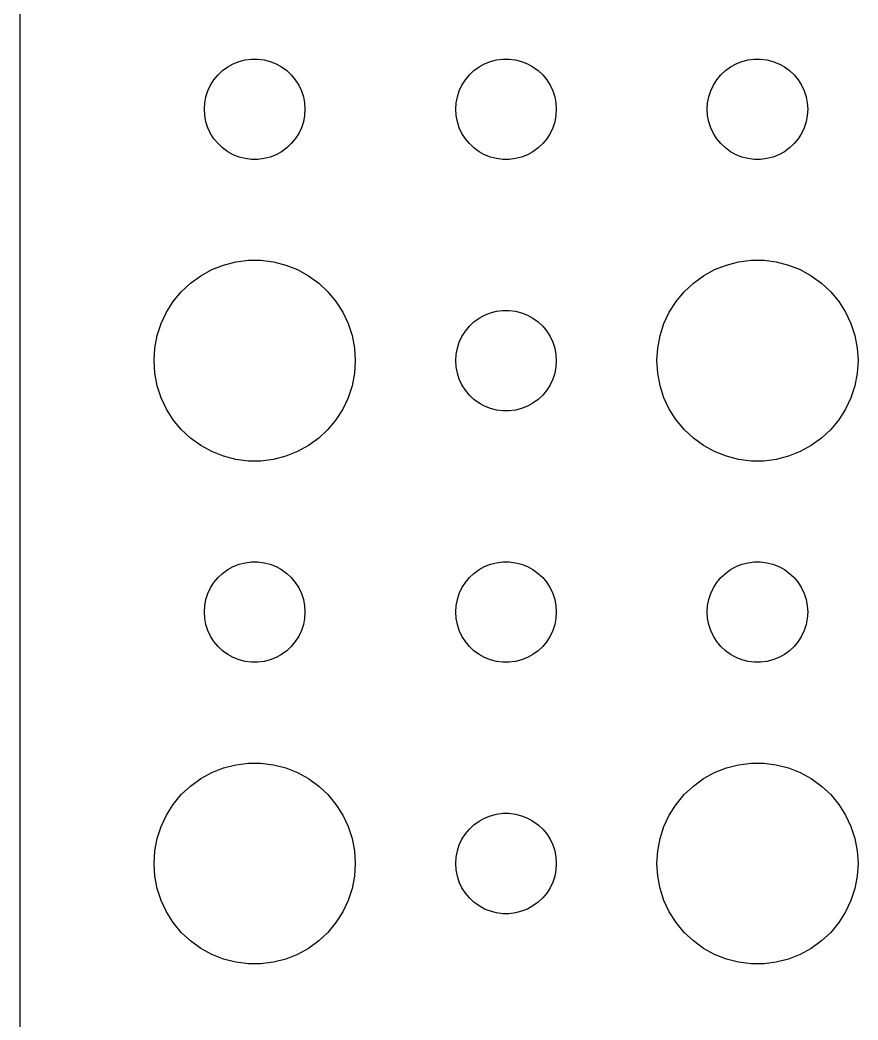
# Model space of a CAD drawing. Header units: metres. Extents: x -120 to 120, y -112 to 112.
# Drawn here: x -119.5 to -94.5, y 25.33 to 55.16 of the extents above; entities that cross this region are included whole.
import ezdxf

# ---------------------------------------------------------------- set-up
doc = ezdxf.new("R2010")
doc.units = ezdxf.units.M

msp = doc.modelspace()

# ---------------------------------------------------------------- linework, layer by layer
for p, q in [((-119.5, 107), (-119.5, -107)), ((-112.781, 53.9734), (-112.594, 53.997)), ((-112.594, 53.997), (-112.406, 53.997)), ((-112.406, 53.997), (-112.219, 53.9734)), ((-105.281, 53.9734), (-105.094, 53.997)), ((-105.094, 53.997), (-104.906, 53.997)), ((-104.906, 53.997), (-104.719, 53.9734)), ((-97.7811, 53.9734), (-97.5942, 53.997)), ((-97.5942, 53.997), (-97.4058, 53.997)), ((-97.4058, 53.997), (-97.2189, 53.9734)), ((-113.456, 53.6558), (-113.304, 53.7665)), ((-113.304, 53.7665), (-113.139, 53.8572)), ((-113.139, 53.8572), (-112.964, 53.9266)), ((-112.964, 53.9266), (-112.781, 53.9734)), ((-112.219, 53.9734), (-112.036, 53.9266)), ((-112.036, 53.9266), (-111.861, 53.8572)), ((-111.861, 53.8572), (-111.696, 53.7665)), ((-111.696, 53.7665), (-111.544, 53.6558)), ((-105.956, 53.6558), (-105.804, 53.7665)), ((-105.804, 53.7665), (-105.639, 53.8572)), ((-105.639, 53.8572), (-105.464, 53.9266)), ((-105.464, 53.9266), (-105.281, 53.9734)), ((-104.719, 53.9734), (-104.536, 53.9266)), ((-104.536, 53.9266), (-104.361, 53.8572)), ((-104.361, 53.8572), (-104.196, 53.7665)), ((-104.196, 53.7665), (-104.044, 53.6558)), ((-98.4561, 53.6558), (-98.3037, 53.7665)), ((-98.3037, 53.7665), (-98.1387, 53.8572)), ((-98.1387, 53.8572), (-97.9635, 53.9266)), ((-97.9635, 53.9266), (-97.7811, 53.9734)), ((-97.2189, 53.9734), (-97.0365, 53.9266)), ((-97.0365, 53.9266), (-96.8613, 53.8572)), ((-96.8613, 53.8572), (-96.6963, 53.7665)), ((-96.6963, 53.7665), (-96.5439, 53.6558)), ((-113.714, 53.3817), (-113.593, 53.5268)), ((-113.593, 53.5268), (-113.456, 53.6558)), ((-111.544, 53.6558), (-111.407, 53.5268)), ((-111.407, 53.5268), (-111.286, 53.3817)), ((-106.214, 53.3817), (-106.093, 53.5268)), ((-106.093, 53.5268), (-105.956, 53.6558)), ((-104.044, 53.6558), (-103.907, 53.5268)), ((-103.907, 53.5268), (-103.786, 53.3817)), ((-98.7135, 53.3817), (-98.5934, 53.5268)), ((-98.5934, 53.5268), (-98.4561, 53.6558)), ((-96.5439, 53.6558), (-96.4065, 53.5268)), ((-96.4065, 53.5268), (-96.2865, 53.3817)), ((-113.895, 53.0522), (-113.814, 53.2226)), ((-113.814, 53.2226), (-113.714, 53.3817)), ((-111.286, 53.3817), (-111.186, 53.2226)), ((-111.186, 53.2226), (-111.105, 53.0522)), ((-106.395, 53.0522), (-106.314, 53.2226)), ((-106.314, 53.2226), (-106.214, 53.3817)), ((-103.786, 53.3817), (-103.686, 53.2226)), ((-103.686, 53.2226), (-103.605, 53.0522)), ((-98.8947, 53.0522), (-98.8145, 53.2226)), ((-98.8145, 53.2226), (-98.7135, 53.3817)), ((-96.2865, 53.3817), (-96.1855, 53.2226)), ((-96.1855, 53.2226), (-96.1053, 53.0522)), ((-113.988, 52.688), (-113.953, 52.873)), ((-113.953, 52.873), (-113.895, 53.0522)), ((-111.105, 53.0522), (-111.047, 52.873)), ((-111.047, 52.873), (-111.012, 52.688)), ((-106.488, 52.688), (-106.453, 52.873)), ((-106.453, 52.873), (-106.395, 53.0522)), ((-103.605, 53.0522), (-103.547, 52.873)), ((-103.547, 52.873), (-103.512, 52.688)), ((-98.9882, 52.688), (-98.9529, 52.873)), ((-98.9529, 52.873), (-98.8947, 53.0522)), ((-96.1053, 53.0522), (-96.0471, 52.873)), ((-96.0471, 52.873), (-96.0118, 52.688)), ((-114, 52.5), (-113.988, 52.688)), ((-111.012, 52.688), (-111, 52.5)), ((-106.5, 52.5), (-106.488, 52.688)), ((-103.512, 52.688), (-103.5, 52.5)), ((-99, 52.5), (-98.9882, 52.688)), ((-96.0118, 52.688), (-96, 52.5)), ((-113.988, 52.312), (-114, 52.5)), ((-113.953, 52.127), (-113.988, 52.312)), ((-111.012, 52.312), (-111.047, 52.127)), ((-111, 52.5), (-111.012, 52.312)), ((-106.488, 52.312), (-106.5, 52.5)), ((-106.453, 52.127), (-106.488, 52.312)), ((-103.512, 52.312), (-103.547, 52.127)), ((-103.5, 52.5), (-103.512, 52.312)), ((-98.9882, 52.312), (-99, 52.5)), ((-98.9529, 52.127), (-98.9882, 52.312)), ((-96.0118, 52.312), (-96.0471, 52.127)), ((-96, 52.5), (-96.0118, 52.312)), ((-113.895, 51.9478), (-113.953, 52.127)), ((-113.814, 51.7774), (-113.895, 51.9478)), ((-111.105, 51.9478), (-111.186, 51.7774)), ((-111.047, 52.127), (-111.105, 51.9478)), ((-106.395, 51.9478), (-106.453, 52.127)), ((-106.314, 51.7774), (-106.395, 51.9478)), ((-103.605, 51.9478), (-103.686, 51.7774)), ((-103.547, 52.127), (-103.605, 51.9478)), ((-98.8947, 51.9478), (-98.9529, 52.127)), ((-98.8145, 51.7774), (-98.8947, 51.9478)), ((-96.1053, 51.9478), (-96.1855, 51.7774)), ((-96.0471, 52.127), (-96.1053, 51.9478)), ((-113.714, 51.6183), (-113.814, 51.7774)), ((-113.593, 51.4732), (-113.714, 51.6183)), ((-111.286, 51.6183), (-111.407, 51.4732)), ((-111.186, 51.7774), (-111.286, 51.6183)), ((-106.214, 51.6183), (-106.314, 51.7774)), ((-106.093, 51.4732), (-106.214, 51.6183)), ((-103.786, 51.6183), (-103.907, 51.4732)), ((-103.686, 51.7774), (-103.786, 51.6183)), ((-98.7135, 51.6183), (-98.8145, 51.7774)), ((-98.5934, 51.4732), (-98.7135, 51.6183)), ((-96.2865, 51.6183), (-96.4065, 51.4732)), ((-96.1855, 51.7774), (-96.2865, 51.6183)), ((-113.456, 51.3442), (-113.593, 51.4732)), ((-113.304, 51.2335), (-113.456, 51.3442)), ((-111.544, 51.3442), (-111.696, 51.2335)), ((-111.407, 51.4732), (-111.544, 51.3442)), ((-105.956, 51.3442), (-106.093, 51.4732)), ((-105.804, 51.2335), (-105.956, 51.3442)), ((-104.044, 51.3442), (-104.196, 51.2335)), ((-103.907, 51.4732), (-104.044, 51.3442)), ((-98.4561, 51.3442), (-98.5934, 51.4732)), ((-98.3037, 51.2335), (-98.4561, 51.3442)), ((-96.5439, 51.3442), (-96.6963, 51.2335)), ((-96.4065, 51.4732), (-96.5439, 51.3442)), ((-113.139, 51.1428), (-113.304, 51.2335)), ((-112.964, 51.0734), (-113.139, 51.1428)), ((-112.781, 51.0266), (-112.964, 51.0734)), ((-112.594, 51.003), (-112.781, 51.0266)), ((-112.219, 51.0266), (-112.406, 51.003)), ((-112.036, 51.0734), (-112.219, 51.0266)), ((-111.861, 51.1428), (-112.036, 51.0734)), ((-111.696, 51.2335), (-111.861, 51.1428)), ((-105.639, 51.1428), (-105.804, 51.2335)), ((-105.464, 51.0734), (-105.639, 51.1428)), ((-105.281, 51.0266), (-105.464, 51.0734)), ((-105.094, 51.003), (-105.281, 51.0266)), ((-104.719, 51.0266), (-104.906, 51.003)), ((-104.536, 51.0734), (-104.719, 51.0266)), ((-104.361, 51.1428), (-104.536, 51.0734)), ((-104.196, 51.2335), (-104.361, 51.1428)), ((-98.1387, 51.1428), (-98.3037, 51.2335)), ((-97.9635, 51.0734), (-98.1387, 51.1428)), ((-97.7811, 51.0266), (-97.9635, 51.0734)), ((-97.5942, 51.003), (-97.7811, 51.0266)), ((-97.2189, 51.0266), (-97.4058, 51.003)), ((-97.0365, 51.0734), (-97.2189, 51.0266)), ((-96.8613, 51.1428), (-97.0365, 51.0734)), ((-96.6963, 51.2335), (-96.8613, 51.1428)), ((-112.406, 51.003), (-112.594, 51.003)), ((-104.906, 51.003), (-105.094, 51.003)), ((-97.4058, 51.003), (-97.5942, 51.003)), ((-113.777, 47.7145), (-113.427, 47.8532)), ((-113.427, 47.8532), (-113.062, 47.9469)), ((-113.062, 47.9469), (-112.688, 47.9941)), ((-112.688, 47.9941), (-112.312, 47.9941)), ((-112.312, 47.9941), (-111.938, 47.9469)), ((-111.938, 47.9469), (-111.573, 47.8532)), ((-111.573, 47.8532), (-111.223, 47.7145)), ((-98.7773, 47.7145), (-98.427, 47.8532)), ((-98.427, 47.8532), (-98.0621, 47.9469)), ((-98.0621, 47.9469), (-97.6884, 47.9941)), ((-97.6884, 47.9941), (-97.3116, 47.9941)), ((-97.3116, 47.9941), (-96.9379, 47.9469)), ((-96.9379, 47.9469), (-96.573, 47.8532)), ((-96.573, 47.8532), (-96.2227, 47.7145)), ((-114.412, 47.3115), (-114.107, 47.533)), ((-114.107, 47.533), (-113.777, 47.7145)), ((-111.223, 47.7145), (-110.893, 47.533)), ((-110.893, 47.533), (-110.588, 47.3115)), ((-99.4123, 47.3115), (-99.1075, 47.533)), ((-99.1075, 47.533), (-98.7773, 47.7145)), ((-96.2227, 47.7145), (-95.8925, 47.533)), ((-95.8925, 47.533), (-95.5877, 47.3115)), ((-114.687, 47.0536), (-114.412, 47.3115)), ((-110.588, 47.3115), (-110.313, 47.0536)), ((-99.6869, 47.0536), (-99.4123, 47.3115)), ((-95.5877, 47.3115), (-95.3131, 47.0536)), ((-114.927, 46.7634), (-114.687, 47.0536)), ((-110.313, 47.0536), (-110.073, 46.7634)), ((-99.927, 46.7634), (-99.6869, 47.0536)), ((-95.3131, 47.0536), (-95.073, 46.7634)), ((-115.129, 46.4453), (-114.927, 46.7634)), ((-110.073, 46.7634), (-109.871, 46.4453)), ((-100.129, 46.4453), (-99.927, 46.7634)), ((-95.073, 46.7634), (-94.8711, 46.4453)), ((-115.289, 46.1044), (-115.129, 46.4453)), ((-109.871, 46.4453), (-109.711, 46.1044)), ((-105.956, 46.1558), (-105.804, 46.2665)), ((-105.804, 46.2665), (-105.639, 46.3572)), ((-105.639, 46.3572), (-105.464, 46.4266)), ((-105.464, 46.4266), (-105.281, 46.4734)), ((-105.281, 46.4734), (-105.094, 46.497)), ((-105.094, 46.497), (-104.906, 46.497)), ((-104.906, 46.497), (-104.719, 46.4734)), ((-104.719, 46.4734), (-104.536, 46.4266)), ((-104.536, 46.4266), (-104.361, 46.3572)), ((-104.361, 46.3572), (-104.196, 46.2665)), ((-104.196, 46.2665), (-104.044, 46.1558)), ((-100.289, 46.1044), (-100.129, 46.4453)), ((-94.8711, 46.4453), (-94.7107, 46.1044)), ((-115.406, 45.7461), (-115.289, 46.1044)), ((-109.711, 46.1044), (-109.594, 45.7461)), ((-106.214, 45.8817), (-106.093, 46.0268)), ((-106.093, 46.0268), (-105.956, 46.1558)), ((-104.044, 46.1558), (-103.907, 46.0268)), ((-103.907, 46.0268), (-103.786, 45.8817)), ((-100.406, 45.7461), (-100.289, 46.1044)), ((-94.7107, 46.1044), (-94.5943, 45.7461)), ((-115.476, 45.376), (-115.406, 45.7461)), ((-109.594, 45.7461), (-109.524, 45.376)), ((-106.395, 45.5522), (-106.314, 45.7226)), ((-106.314, 45.7226), (-106.214, 45.8817)), ((-103.786, 45.8817), (-103.686, 45.7226)), ((-103.686, 45.7226), (-103.605, 45.5522)), ((-100.476, 45.376), (-100.406, 45.7461)), ((-94.5943, 45.7461), (-94.5237, 45.376)), ((-115.5, 45), (-115.476, 45.376)), ((-109.524, 45.376), (-109.5, 45)), ((-106.488, 45.188), (-106.453, 45.373)), ((-106.453, 45.373), (-106.395, 45.5522)), ((-103.605, 45.5522), (-103.547, 45.373)), ((-103.547, 45.373), (-103.512, 45.188)), ((-100.5, 45), (-100.476, 45.376)), ((-94.5237, 45.376), (-94.5, 45)), ((-106.5, 45), (-106.488, 45.188)), ((-103.512, 45.188), (-103.5, 45)), ((-115.476, 44.624), (-115.5, 45)), ((-109.5, 45), (-109.524, 44.624)), ((-106.488, 44.812), (-106.5, 45)), ((-106.453, 44.627), (-106.488, 44.812)), ((-103.512, 44.812), (-103.547, 44.627)), ((-103.5, 45), (-103.512, 44.812)), ((-100.476, 44.624), (-100.5, 45)), ((-94.5, 45), (-94.5237, 44.624)), ((-115.406, 44.2539), (-115.476, 44.624)), ((-109.524, 44.624), (-109.594, 44.2539)), ((-106.395, 44.4478), (-106.453, 44.627)), ((-106.314, 44.2774), (-106.395, 44.4478)), ((-103.605, 44.4478), (-103.686, 44.2774)), ((-103.547, 44.627), (-103.605, 44.4478)), ((-100.406, 44.2539), (-100.476, 44.624)), ((-94.5237, 44.624), (-94.5943, 44.2539)), ((-115.289, 43.8956), (-115.406, 44.2539)), ((-109.594, 44.2539), (-109.711, 43.8956)), ((-106.214, 44.1183), (-106.314, 44.2774)), ((-103.686, 44.2774), (-103.786, 44.1183)), ((-100.289, 43.8956), (-100.406, 44.2539)), ((-94.5943, 44.2539), (-94.7107, 43.8956)), ((-115.129, 43.5547), (-115.289, 43.8956)), ((-109.711, 43.8956), (-109.871, 43.5547)), ((-106.093, 43.9732), (-106.214, 44.1183)), ((-105.956, 43.8442), (-106.093, 43.9732)), ((-103.907, 43.9732), (-104.044, 43.8442)), ((-103.786, 44.1183), (-103.907, 43.9732)), ((-100.129, 43.5547), (-100.289, 43.8956)), ((-94.7107, 43.8956), (-94.8711, 43.5547)), ((-114.927, 43.2366), (-115.129, 43.5547)), ((-109.871, 43.5547), (-110.073, 43.2366)), ((-105.804, 43.7335), (-105.956, 43.8442)), ((-105.639, 43.6428), (-105.804, 43.7335)), ((-105.464, 43.5734), (-105.639, 43.6428)), ((-105.281, 43.5266), (-105.464, 43.5734)), ((-104.536, 43.5734), (-104.719, 43.5266)), ((-104.361, 43.6428), (-104.536, 43.5734)), ((-104.196, 43.7335), (-104.361, 43.6428)), ((-104.044, 43.8442), (-104.196, 43.7335)), ((-99.927, 43.2366), (-100.129, 43.5547)), ((-94.8711, 43.5547), (-95.073, 43.2366)), ((-105.094, 43.503), (-105.281, 43.5266)), ((-104.906, 43.503), (-105.094, 43.503)), ((-104.719, 43.5266), (-104.906, 43.503)), ((-114.687, 42.9464), (-114.927, 43.2366)), ((-110.073, 43.2366), (-110.313, 42.9464)), ((-99.6869, 42.9464), (-99.927, 43.2366)), ((-95.073, 43.2366), (-95.3131, 42.9464)), ((-114.412, 42.6885), (-114.687, 42.9464)), ((-114.107, 42.467), (-114.412, 42.6885)), ((-110.588, 42.6885), (-110.893, 42.467)), ((-110.313, 42.9464), (-110.588, 42.6885)), ((-99.4123, 42.6885), (-99.6869, 42.9464)), ((-99.1075, 42.467), (-99.4123, 42.6885)), ((-95.5877, 42.6885), (-95.8925, 42.467)), ((-95.3131, 42.9464), (-95.5877, 42.6885)), ((-113.777, 42.2855), (-114.107, 42.467)), ((-110.893, 42.467), (-111.223, 42.2855)), ((-98.7773, 42.2855), (-99.1075, 42.467)), ((-95.8925, 42.467), (-96.2227, 42.2855)), ((-113.427, 42.1468), (-113.777, 42.2855)), ((-113.062, 42.0531), (-113.427, 42.1468)), ((-111.573, 42.1468), (-111.938, 42.0531)), ((-111.223, 42.2855), (-111.573, 42.1468)), ((-98.427, 42.1468), (-98.7773, 42.2855)), ((-98.0621, 42.0531), (-98.427, 42.1468)), ((-96.573, 42.1468), (-96.9379, 42.0531)), ((-96.2227, 42.2855), (-96.573, 42.1468)), ((-112.688, 42.0059), (-113.062, 42.0531)), ((-112.312, 42.0059), (-112.688, 42.0059)), ((-111.938, 42.0531), (-112.312, 42.0059)), ((-97.6884, 42.0059), (-98.0621, 42.0531)), ((-97.3116, 42.0059), (-97.6884, 42.0059)), ((-96.9379, 42.0531), (-97.3116, 42.0059)), ((-113.304, 38.7665), (-113.139, 38.8572)), ((-113.139, 38.8572), (-112.964, 38.9266)), ((-112.964, 38.9266), (-112.781, 38.9734)), ((-112.781, 38.9734), (-112.594, 38.997)), ((-112.594, 38.997), (-112.406, 38.997)), ((-112.406, 38.997), (-112.219, 38.9734)), ((-112.219, 38.9734), (-112.036, 38.9266)), ((-112.036, 38.9266), (-111.861, 38.8572)), ((-111.861, 38.8572), (-111.696, 38.7665)), ((-105.804, 38.7665), (-105.639, 38.8572)), ((-105.639, 38.8572), (-105.464, 38.9266)), ((-105.464, 38.9266), (-105.281, 38.9734)), ((-105.281, 38.9734), (-105.094, 38.997)), ((-105.094, 38.997), (-104.906, 38.997)), ((-104.906, 38.997), (-104.719, 38.9734)), ((-104.719, 38.9734), (-104.536, 38.9266)), ((-104.536, 38.9266), (-104.361, 38.8572)), ((-104.361, 38.8572), (-104.196, 38.7665)), ((-98.3037, 38.7665), (-98.1387, 38.8572)), ((-98.1387, 38.8572), (-97.9635, 38.9266)), ((-97.9635, 38.9266), (-97.7811, 38.9734)), ((-97.7811, 38.9734), (-97.5942, 38.997)), ((-97.5942, 38.997), (-97.4058, 38.997)), ((-97.4058, 38.997), (-97.2189, 38.9734)), ((-97.2189, 38.9734), (-97.0365, 38.9266)), ((-97.0365, 38.9266), (-96.8613, 38.8572)), ((-96.8613, 38.8572), (-96.6963, 38.7665)), ((-113.714, 38.3817), (-113.593, 38.5268)), ((-113.593, 38.5268), (-113.456, 38.6558)), ((-113.456, 38.6558), (-113.304, 38.7665)), ((-111.696, 38.7665), (-111.544, 38.6558)), ((-111.544, 38.6558), (-111.407, 38.5268)), ((-111.407, 38.5268), (-111.286, 38.3817)), ((-106.214, 38.3817), (-106.093, 38.5268)), ((-106.093, 38.5268), (-105.956, 38.6558)), ((-105.956, 38.6558), (-105.804, 38.7665)), ((-104.196, 38.7665), (-104.044, 38.6558)), ((-104.044, 38.6558), (-103.907, 38.5268)), ((-103.907, 38.5268), (-103.786, 38.3817)), ((-98.7135, 38.3817), (-98.5934, 38.5268)), ((-98.5934, 38.5268), (-98.4561, 38.6558)), ((-98.4561, 38.6558), (-98.3037, 38.7665)), ((-96.6963, 38.7665), (-96.5439, 38.6558)), ((-96.5439, 38.6558), (-96.4065, 38.5268)), ((-96.4065, 38.5268), (-96.2865, 38.3817)), ((-113.895, 38.0522), (-113.814, 38.2226)), ((-113.814, 38.2226), (-113.714, 38.3817)), ((-111.286, 38.3817), (-111.186, 38.2226)), ((-111.186, 38.2226), (-111.105, 38.0522)), ((-106.395, 38.0522), (-106.314, 38.2226)), ((-106.314, 38.2226), (-106.214, 38.3817)), ((-103.786, 38.3817), (-103.686, 38.2226)), ((-103.686, 38.2226), (-103.605, 38.0522)), ((-98.8947, 38.0522), (-98.8145, 38.2226)), ((-98.8145, 38.2226), (-98.7135, 38.3817)), ((-96.2865, 38.3817), (-96.1855, 38.2226)), ((-96.1855, 38.2226), (-96.1053, 38.0522)), ((-113.953, 37.873), (-113.895, 38.0522)), ((-111.105, 38.0522), (-111.047, 37.873)), ((-106.453, 37.873), (-106.395, 38.0522)), ((-103.605, 38.0522), (-103.547, 37.873)), ((-98.9529, 37.873), (-98.8947, 38.0522)), ((-96.1053, 38.0522), (-96.0471, 37.873)), ((-114, 37.5), (-113.988, 37.688)), ((-113.988, 37.688), (-113.953, 37.873)), ((-111.047, 37.873), (-111.012, 37.688)), ((-111.012, 37.688), (-111, 37.5)), ((-106.5, 37.5), (-106.488, 37.688)), ((-106.488, 37.688), (-106.453, 37.873)), ((-103.547, 37.873), (-103.512, 37.688)), ((-103.512, 37.688), (-103.5, 37.5)), ((-99, 37.5), (-98.9882, 37.688)), ((-98.9882, 37.688), (-98.9529, 37.873)), ((-96.0471, 37.873), (-96.0118, 37.688)), ((-96.0118, 37.688), (-96, 37.5)), ((-113.988, 37.312), (-114, 37.5)), ((-113.953, 37.127), (-113.988, 37.312)), ((-111.012, 37.312), (-111.047, 37.127)), ((-111, 37.5), (-111.012, 37.312)), ((-106.488, 37.312), (-106.5, 37.5)), ((-106.453, 37.127), (-106.488, 37.312)), ((-103.512, 37.312), (-103.547, 37.127)), ((-103.5, 37.5), (-103.512, 37.312)), ((-98.9882, 37.312), (-99, 37.5)), ((-98.9529, 37.127), (-98.9882, 37.312)), ((-96.0118, 37.312), (-96.0471, 37.127)), ((-96, 37.5), (-96.0118, 37.312)), ((-113.895, 36.9478), (-113.953, 37.127)), ((-111.047, 37.127), (-111.105, 36.9478)), ((-106.395, 36.9478), (-106.453, 37.127)), ((-103.547, 37.127), (-103.605, 36.9478)), ((-98.8947, 36.9478), (-98.9529, 37.127)), ((-96.0471, 37.127), (-96.1053, 36.9478)), ((-113.814, 36.7774), (-113.895, 36.9478)), ((-113.714, 36.6183), (-113.814, 36.7774)), ((-111.186, 36.7774), (-111.286, 36.6183)), ((-111.105, 36.9478), (-111.186, 36.7774)), ((-106.314, 36.7774), (-106.395, 36.9478)), ((-106.214, 36.6183), (-106.314, 36.7774)), ((-103.686, 36.7774), (-103.786, 36.6183)), ((-103.605, 36.9478), (-103.686, 36.7774)), ((-98.8145, 36.7774), (-98.8947, 36.9478)), ((-98.7135, 36.6183), (-98.8145, 36.7774)), ((-96.1855, 36.7774), (-96.2865, 36.6183)), ((-96.1053, 36.9478), (-96.1855, 36.7774)), ((-113.593, 36.4732), (-113.714, 36.6183)), ((-113.456, 36.3442), (-113.593, 36.4732)), ((-111.407, 36.4732), (-111.544, 36.3442)), ((-111.286, 36.6183), (-111.407, 36.4732)), ((-106.093, 36.4732), (-106.214, 36.6183)), ((-105.956, 36.3442), (-106.093, 36.4732)), ((-103.907, 36.4732), (-104.044, 36.3442)), ((-103.786, 36.6183), (-103.907, 36.4732)), ((-98.5934, 36.4732), (-98.7135, 36.6183)), ((-98.4561, 36.3442), (-98.5934, 36.4732)), ((-96.4065, 36.4732), (-96.5439, 36.3442)), ((-96.2865, 36.6183), (-96.4065, 36.4732)), ((-113.304, 36.2335), (-113.456, 36.3442)), ((-113.139, 36.1428), (-113.304, 36.2335)), ((-112.964, 36.0734), (-113.139, 36.1428)), ((-111.861, 36.1428), (-112.036, 36.0734)), ((-111.696, 36.2335), (-111.861, 36.1428)), ((-111.544, 36.3442), (-111.696, 36.2335)), ((-105.804, 36.2335), (-105.956, 36.3442)), ((-105.639, 36.1428), (-105.804, 36.2335)), ((-105.464, 36.0734), (-105.639, 36.1428)), ((-104.361, 36.1428), (-104.536, 36.0734)), ((-104.196, 36.2335), (-104.361, 36.1428)), ((-104.044, 36.3442), (-104.196, 36.2335)), ((-98.3037, 36.2335), (-98.4561, 36.3442)), ((-98.1387, 36.1428), (-98.3037, 36.2335)), ((-97.9635, 36.0734), (-98.1387, 36.1428)), ((-96.8613, 36.1428), (-97.0365, 36.0734)), ((-96.6963, 36.2335), (-96.8613, 36.1428)), ((-96.5439, 36.3442), (-96.6963, 36.2335)), ((-112.781, 36.0266), (-112.964, 36.0734)), ((-112.594, 36.003), (-112.781, 36.0266)), ((-112.406, 36.003), (-112.594, 36.003)), ((-112.219, 36.0266), (-112.406, 36.003)), ((-112.036, 36.0734), (-112.219, 36.0266)), ((-105.281, 36.0266), (-105.464, 36.0734)), ((-105.094, 36.003), (-105.281, 36.0266)), ((-104.906, 36.003), (-105.094, 36.003)), ((-104.719, 36.0266), (-104.906, 36.003)), ((-104.536, 36.0734), (-104.719, 36.0266)), ((-97.7811, 36.0266), (-97.9635, 36.0734)), ((-97.5942, 36.003), (-97.7811, 36.0266)), ((-97.4058, 36.003), (-97.5942, 36.003)), ((-97.2189, 36.0266), (-97.4058, 36.003)), ((-97.0365, 36.0734), (-97.2189, 36.0266)), ((-113.777, 32.7145), (-113.427, 32.8532)), ((-113.427, 32.8532), (-113.062, 32.9469)), ((-113.062, 32.9469), (-112.688, 32.9941)), ((-112.688, 32.9941), (-112.312, 32.9941)), ((-112.312, 32.9941), (-111.938, 32.9469)), ((-111.938, 32.9469), (-111.573, 32.8532)), ((-111.573, 32.8532), (-111.223, 32.7145)), ((-98.7773, 32.7145), (-98.427, 32.8532)), ((-98.427, 32.8532), (-98.0621, 32.9469)), ((-98.0621, 32.9469), (-97.6884, 32.9941)), ((-97.6884, 32.9941), (-97.3116, 32.9941)), ((-97.3116, 32.9941), (-96.9379, 32.9469)), ((-96.9379, 32.9469), (-96.573, 32.8532)), ((-96.573, 32.8532), (-96.2227, 32.7145)), ((-114.412, 32.3115), (-114.107, 32.533)), ((-114.107, 32.533), (-113.777, 32.7145)), ((-111.223, 32.7145), (-110.893, 32.533)), ((-110.893, 32.533), (-110.588, 32.3115)), ((-99.4123, 32.3115), (-99.1075, 32.533)), ((-99.1075, 32.533), (-98.7773, 32.7145)), ((-96.2227, 32.7145), (-95.8925, 32.533)), ((-95.8925, 32.533), (-95.5877, 32.3115)), ((-114.687, 32.0536), (-114.412, 32.3115)), ((-110.588, 32.3115), (-110.313, 32.0536)), ((-99.6869, 32.0536), (-99.4123, 32.3115)), ((-95.5877, 32.3115), (-95.3131, 32.0536)), ((-114.927, 31.7634), (-114.687, 32.0536)), ((-110.313, 32.0536), (-110.073, 31.7634)), ((-99.927, 31.7634), (-99.6869, 32.0536)), ((-95.3131, 32.0536), (-95.073, 31.7634)), ((-115.129, 31.4453), (-114.927, 31.7634)), ((-110.073, 31.7634), (-109.871, 31.4453)), ((-100.129, 31.4453), (-99.927, 31.7634)), ((-95.073, 31.7634), (-94.8711, 31.4453)), ((-115.289, 31.1044), (-115.129, 31.4453)), ((-109.871, 31.4453), (-109.711, 31.1044)), ((-105.804, 31.2665), (-105.639, 31.3572)), ((-105.639, 31.3572), (-105.464, 31.4266)), ((-105.464, 31.4266), (-105.281, 31.4734)), ((-105.281, 31.4734), (-105.094, 31.497)), ((-105.094, 31.497), (-104.906, 31.497)), ((-104.906, 31.497), (-104.719, 31.4734)), ((-104.719, 31.4734), (-104.536, 31.4266)), ((-104.536, 31.4266), (-104.361, 31.3572)), ((-104.361, 31.3572), (-104.196, 31.2665)), ((-100.289, 31.1044), (-100.129, 31.4453)), ((-94.8711, 31.4453), (-94.7107, 31.1044)), ((-115.406, 30.7461), (-115.289, 31.1044)), ((-109.711, 31.1044), (-109.594, 30.7461)), ((-106.214, 30.8817), (-106.093, 31.0268)), ((-106.093, 31.0268), (-105.956, 31.1558)), ((-105.956, 31.1558), (-105.804, 31.2665)), ((-104.196, 31.2665), (-104.044, 31.1558)), ((-104.044, 31.1558), (-103.907, 31.0268)), ((-103.907, 31.0268), (-103.786, 30.8817)), ((-100.406, 30.7461), (-100.289, 31.1044)), ((-94.7107, 31.1044), (-94.5943, 30.7461)), ((-115.476, 30.376), (-115.406, 30.7461)), ((-109.594, 30.7461), (-109.524, 30.376)), ((-106.314, 30.7226), (-106.214, 30.8817)), ((-103.786, 30.8817), (-103.686, 30.7226)), ((-100.476, 30.376), (-100.406, 30.7461)), ((-94.5943, 30.7461), (-94.5237, 30.376)), ((-106.453, 30.373), (-106.395, 30.5522)), ((-106.395, 30.5522), (-106.314, 30.7226)), ((-103.686, 30.7226), (-103.605, 30.5522)), ((-103.605, 30.5522), (-103.547, 30.373)), ((-115.5, 30), (-115.476, 30.376)), ((-109.524, 30.376), (-109.5, 30)), ((-106.5, 30), (-106.488, 30.188)), ((-106.488, 30.188), (-106.453, 30.373)), ((-103.547, 30.373), (-103.512, 30.188)), ((-103.512, 30.188), (-103.5, 30)), ((-100.5, 30), (-100.476, 30.376)), ((-94.5237, 30.376), (-94.5, 30)), ((-115.476, 29.624), (-115.5, 30)), ((-109.5, 30), (-109.524, 29.624)), ((-106.488, 29.812), (-106.5, 30)), ((-103.5, 30), (-103.512, 29.812)), ((-100.476, 29.624), (-100.5, 30)), ((-94.5, 30), (-94.5237, 29.624)), ((-115.406, 29.2539), (-115.476, 29.624)), ((-109.524, 29.624), (-109.594, 29.2539)), ((-106.453, 29.627), (-106.488, 29.812)), ((-106.395, 29.4478), (-106.453, 29.627)), ((-103.547, 29.627), (-103.605, 29.4478)), ((-103.512, 29.812), (-103.547, 29.627)), ((-100.406, 29.2539), (-100.476, 29.624)), ((-94.5237, 29.624), (-94.5943, 29.2539)), ((-115.289, 28.8956), (-115.406, 29.2539)), ((-109.594, 29.2539), (-109.711, 28.8956)), ((-106.314, 29.2774), (-106.395, 29.4478)), ((-106.214, 29.1183), (-106.314, 29.2774)), ((-103.686, 29.2774), (-103.786, 29.1183)), ((-103.605, 29.4478), (-103.686, 29.2774)), ((-100.289, 28.8956), (-100.406, 29.2539)), ((-94.5943, 29.2539), (-94.7107, 28.8956)), ((-106.093, 28.9732), (-106.214, 29.1183)), ((-105.956, 28.8442), (-106.093, 28.9732)), ((-103.907, 28.9732), (-104.044, 28.8442)), ((-103.786, 29.1183), (-103.907, 28.9732)), ((-115.129, 28.5547), (-115.289, 28.8956)), ((-109.711, 28.8956), (-109.871, 28.5547)), ((-105.804, 28.7335), (-105.956, 28.8442)), ((-105.639, 28.6427), (-105.804, 28.7335)), ((-105.464, 28.5734), (-105.639, 28.6427)), ((-104.361, 28.6427), (-104.536, 28.5734)), ((-104.196, 28.7335), (-104.361, 28.6427)), ((-104.044, 28.8442), (-104.196, 28.7335)), ((-100.129, 28.5547), (-100.289, 28.8956)), ((-94.7107, 28.8956), (-94.8711, 28.5547)), ((-114.927, 28.2366), (-115.129, 28.5547)), ((-109.871, 28.5547), (-110.073, 28.2366)), ((-105.281, 28.5266), (-105.464, 28.5734)), ((-105.094, 28.503), (-105.281, 28.5266)), ((-104.906, 28.503), (-105.094, 28.503)), ((-104.719, 28.5266), (-104.906, 28.503)), ((-104.536, 28.5734), (-104.719, 28.5266)), ((-99.927, 28.2366), (-100.129, 28.5547)), ((-94.8711, 28.5547), (-95.073, 28.2366)), ((-114.687, 27.9464), (-114.927, 28.2366)), ((-110.073, 28.2366), (-110.313, 27.9464)), ((-99.6869, 27.9464), (-99.927, 28.2366)), ((-95.073, 28.2366), (-95.3131, 27.9464)), ((-114.412, 27.6884), (-114.687, 27.9464)), ((-110.313, 27.9464), (-110.588, 27.6884)), ((-99.4123, 27.6884), (-99.6869, 27.9464)), ((-95.3131, 27.9464), (-95.5877, 27.6884)), ((-114.107, 27.467), (-114.412, 27.6884)), ((-113.777, 27.2855), (-114.107, 27.467)), ((-110.893, 27.467), (-111.223, 27.2855)), ((-110.588, 27.6884), (-110.893, 27.467)), ((-99.1075, 27.467), (-99.4123, 27.6884)), ((-98.7773, 27.2855), (-99.1075, 27.467)), ((-95.8925, 27.467), (-96.2227, 27.2855)), ((-95.5877, 27.6884), (-95.8925, 27.467)), ((-113.427, 27.1468), (-113.777, 27.2855)), ((-113.062, 27.0531), (-113.427, 27.1468)), ((-111.573, 27.1468), (-111.938, 27.0531)), ((-111.223, 27.2855), (-111.573, 27.1468)), ((-98.427, 27.1468), (-98.7773, 27.2855)), ((-98.0621, 27.0531), (-98.427, 27.1468)), ((-96.573, 27.1468), (-96.9379, 27.0531)), ((-96.2227, 27.2855), (-96.573, 27.1468)), ((-112.688, 27.0059), (-113.062, 27.0531)), ((-112.312, 27.0059), (-112.688, 27.0059)), ((-111.938, 27.0531), (-112.312, 27.0059)), ((-97.6884, 27.0059), (-98.0621, 27.0531)), ((-97.3116, 27.0059), (-97.6884, 27.0059)), ((-96.9379, 27.0531), (-97.3116, 27.0059))]:
    msp.add_line(p, q)

doc.saveas('drawing.dxf')
